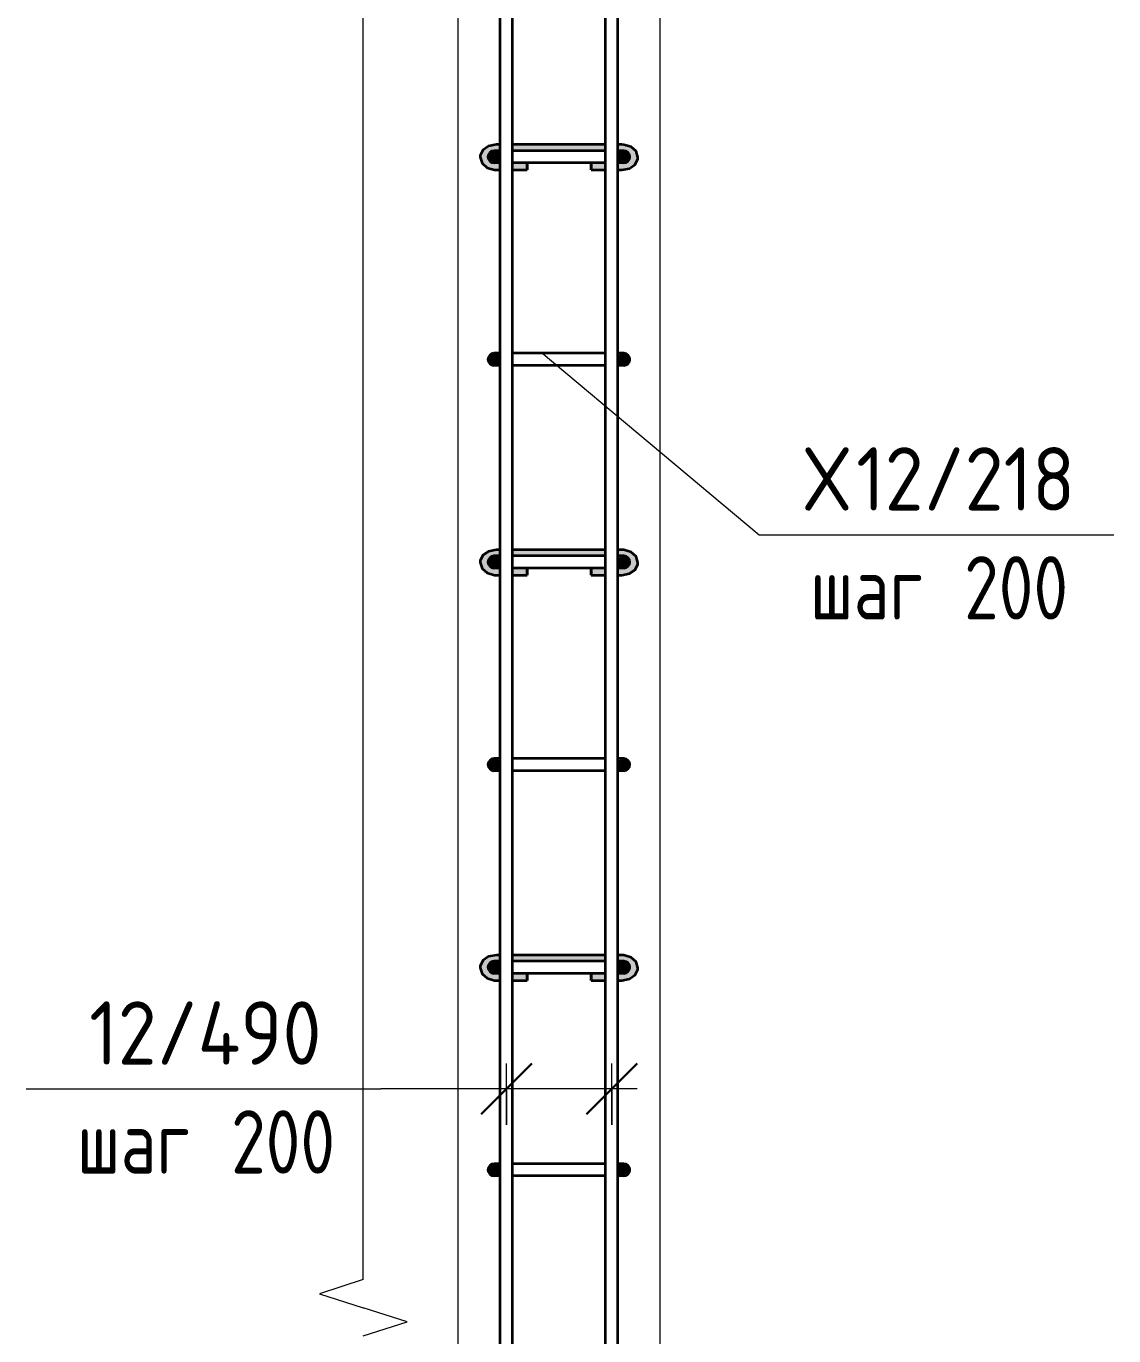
# Model space of a CAD drawing. Header units: millimetres. Extents: x 27196 to 80378, y -5588 to 34882.
# Drawn here: x 70968 to 72042, y -2058 to -765 of the extents above; entities that cross this region are included whole.
import ezdxf

# ---------------------------------------------------------------- set-up
doc = ezdxf.new("R2010")
doc.units = ezdxf.units.MM
for name, color, linetype, lineweight in [('AA_Dim', 7, 'Continuous', 9), ('AA_Dim-25', 7, 'Continuous', 9), ('AA_Oformlenie', 7, 'Continuous', 9), ('AA_Vinoska', 7, 'Continuous', 9), ('AF_Stena_Опалубка', 253, 'Continuous', 18), ('KR_Armatura', 7, 'Continuous', 20), ('KR_Armatura_Tonkie', 7, 'Continuous', 20)]:
    doc.layers.add(name, color=color, linetype=linetype, lineweight=lineweight)
doc.styles.add('ISOCPEUR_10', font='isocpeur.ttf', dxfattribs={"width": 0.9, "height": 62.5})
doc.styles.add('ISOCPEUR_11', font='isocpeur.ttf', dxfattribs={"width": 0.8, "height": 62.5})
doc.dimstyles.new('10_Раскладка_арматуры_с_засечками_1', dxfattribs={"dimscale": 304.8, "dimtxt": 0.18, "dimasz": 0.164042, "dimexe": 0.082021, "dimexo": 0, "dimgap": 0, "dimtad": 1, "dimdec": 3, "dimrnd": 0.001, "dimdsep": 46, "dimtxsty": 'ISOCPEUR_11', "dimblk1": 'OBLIQUE', "dimblk2": 'OBLIQUE', "dimsah": 1, "dimcen": 0.09, "dimdle": 0.082021, "dimazin": 0, "dimtfac": 1, "dimtdec": 4, "dimtix": 1, "dimtmove": 0, "dimatfit": 3, "dimfxl": 1, "dimtvp": 1, "dimtolj": 1, "dimtzin": 0, "dimlwd": 18, "dimlwe": 18, "dimarcsym": 2})

# ---------------------------------------------------------------- blocks, each defined once
blk = doc.blocks.new('261_Шпилька массив _НесАрм_РабПлоск_ - 8 А240-V8-1-1 Армирование')
at = {"layer": 'KR_Armatura_Tonkie', "lineweight": 35}
for points in [[(-32746.9, -905.8), (-32746.9, -900), (-32749.2, -899.7), (-32749.2, -898.4), (-32750.6, -898.1), (-32750.8, -899.8), (-32753.1, -898.5), (-32754.1, -897.4), (-32754.5, -896.8), (-32755.2, -894.5), (-32755.1, -893.3), (-32754.7, -891.7), (-32753.8, -890.2), (-32752.7, -889.2), (-32751.6, -888.6), (-32749.9, -888.1), (-32748, -888), (-32746.9, -888), (-32746.9, -882), (-32753, -883), (-32755.8, -884.3), (-32759.4, -887.4), (-32761.7, -890.2), (-32762.9, -894.5), (-32761.7, -898.8), (-32758.2, -902.5), (-32752.8, -905), (-32749.9, -905.4)], [(-32623.1, -905.8), (-32616.9, -904.9), (-32611.7, -902.5), (-32608.3, -898.8), (-32607.1, -894.5), (-32608.3, -890.2), (-32610.7, -886.6), (-32615.5, -883.5), (-32623.1, -882.1), (-32623, -888), (-32619.5, -888.2), (-32617.9, -889), (-32616.3, -890.5), (-32615.5, -891.9), (-32615.3, -892.4), (-32615.2, -894.9), (-32615.5, -896.1), (-32616.3, -897.6), (-32617.6, -898.8), (-32618.1, -899.2), (-32619.5, -899.8), (-32619.8, -898.2), (-32621.1, -898.5), (-32621.1, -900), (-32623.1, -900.2), (-32623.1, -905)], [(-32746.9, -1305.8), (-32746.9, -1300), (-32749.2, -1299.7), (-32749.2, -1298.4), (-32750.6, -1298.1), (-32750.8, -1299.8), (-32753.1, -1298.5), (-32754.1, -1297.4), (-32754.5, -1296.8), (-32755.2, -1294.5), (-32755.1, -1293.3), (-32754.7, -1291.7), (-32753.8, -1290.2), (-32752.7, -1289.2), (-32751.6, -1288.6), (-32749.9, -1288.1), (-32748, -1288), (-32746.9, -1288), (-32746.9, -1282), (-32753, -1283), (-32755.8, -1284.3), (-32759.4, -1287.4), (-32761.7, -1290.2), (-32762.9, -1294.5), (-32761.7, -1298.8), (-32758.2, -1302.5), (-32752.8, -1305), (-32750.8, -1305.3)], [(-32623.1, -1305.8), (-32616.9, -1304.9), (-32611.4, -1302.1), (-32608.3, -1298.8), (-32607.1, -1294.5), (-32608.3, -1290.2), (-32610.7, -1286.6), (-32615.5, -1283.5), (-32623.1, -1282.1), (-32623, -1288), (-32619.5, -1288.2), (-32617.9, -1289), (-32616.3, -1290.5), (-32615.5, -1291.9), (-32615.3, -1292.4), (-32615.2, -1294.9), (-32615.5, -1296.1), (-32616.3, -1297.6), (-32617.6, -1298.8), (-32618.1, -1299.2), (-32619.5, -1299.8), (-32619.8, -1298.2), (-32621.1, -1298.5), (-32621.1, -1300), (-32623.1, -1300.2), (-32623.1, -1305)], [(-32746.9, -1705.8), (-32746.9, -1700), (-32749.2, -1699.7), (-32749.2, -1698.4), (-32750.6, -1698.1), (-32750.8, -1699.8), (-32753.1, -1698.5), (-32754.1, -1697.4), (-32754.5, -1696.8), (-32755.2, -1694.5), (-32755.1, -1693.3), (-32754.7, -1691.7), (-32753.8, -1690.2), (-32752.7, -1689.2), (-32751.6, -1688.6), (-32749.9, -1688.1), (-32748, -1688), (-32746.9, -1688), (-32746.9, -1682), (-32753, -1683), (-32755.8, -1684.3), (-32759.4, -1687.4), (-32761.7, -1690.2), (-32762.9, -1694.5), (-32761.7, -1698.8), (-32758.2, -1702.5), (-32752.8, -1705), (-32749.9, -1705.4)], [(-32623.1, -1705.8), (-32616.9, -1704.9), (-32611.7, -1702.5), (-32608.3, -1698.8), (-32607.1, -1694.5), (-32608.3, -1690.2), (-32611.1, -1686.3), (-32615.5, -1683.5), (-32623.1, -1682.1), (-32623, -1688), (-32619.5, -1688.2), (-32617.9, -1689), (-32616.3, -1690.5), (-32615.5, -1691.9), (-32615.3, -1692.4), (-32615.2, -1694.9), (-32615.5, -1696.1), (-32616.3, -1697.6), (-32617.6, -1698.8), (-32618.1, -1699.2), (-32619.5, -1699.8), (-32619.8, -1698.2), (-32621.1, -1698.5), (-32621.1, -1700), (-32623.1, -1700.2), (-32623.1, -1705)]]:
    blk.add_hatch(color=256, dxfattribs=at).paths.add_polyline_path(points)
h = blk.add_hatch(color=256, dxfattribs=at)
h.paths.add_polyline_path([(-32746.9, -907), (-32746.9, -905.8), (-32753, -904.9), (-32758.2, -902.5), (-32757.7, -903.1), (-32754.4, -905.3), (-32753, -906), (-32749.9, -906.5)])
h.paths.add_polyline_path([(-32749.6, -890.6), (-32749.2, -890.5), (-32749.5, -889.9), (-32749.6, -890.6)])
h = blk.add_hatch(color=256, dxfattribs=at)
h.paths.add_polyline_path([(-32731.1, -888), (-32639.1, -887.9), (-32639.1, -882), (-32731.1, -882.2), (-32731.1, -887.2)])
h.paths.add_polyline_path([(-32746.9, -888), (-32743.1, -888), (-32743.1, -882), (-32746.9, -882.1), (-32746.9, -887)])
h.paths.add_polyline_path([(-32623.1, -888), (-32623.1, -882), (-32627.1, -882.1), (-32627.1, -888), (-32623.1, -888)])
h = blk.add_hatch(color=256, dxfattribs=at)
h.paths.add_polyline_path([(-32623.1, -907), (-32615.5, -905.5), (-32610.7, -902.4), (-32608.3, -898.8), (-32611.7, -902.5), (-32617.2, -905), (-32623.1, -905.8), (-32623.1, -906.8)])
h.paths.add_polyline_path([(-32620.7, -890.7), (-32621.1, -889.6), (-32621.1, -890.6)])
h = blk.add_hatch(color=256, dxfattribs=at)
h.paths.add_polyline_path([(-32731.1, -905.8), (-32716.6, -905.8), (-32716.6, -900), (-32731.1, -900.2), (-32731.1, -905.4)])
h.paths.add_polyline_path([(-32746.9, -905.8), (-32743.1, -905.7), (-32743.2, -900), (-32746.9, -900.2), (-32746.9, -905)])
h = blk.add_hatch(color=256, dxfattribs=at)
h.paths.add_polyline_path([(-32623.1, -905.8), (-32623.1, -900), (-32627.1, -900.3), (-32627.1, -905.8)])
h.paths.add_polyline_path([(-32639.1, -905.8), (-32639.1, -900), (-32653.4, -900.2), (-32653.4, -905.8)])
h = blk.add_hatch(color=256, dxfattribs=at)
h.paths.add_polyline_path([(-32746.9, -907), (-32743.1, -906.8), (-32743.1, -905.8), (-32746.9, -905.8), (-32746.9, -906.8)])
h.paths.add_polyline_path([(-32716.6, -907), (-32716.6, -905.8), (-32731.1, -905.8), (-32731.1, -907)])
h = blk.add_hatch(color=256, dxfattribs=at)
h.paths.add_polyline_path([(-32627.1, -907), (-32623.1, -906.8), (-32623.1, -905.8), (-32627.1, -905.9), (-32627.1, -906.9)])
h.paths.add_polyline_path([(-32653.4, -907), (-32639.1, -906.8), (-32639.1, -905.8), (-32653.4, -905.8), (-32653.4, -906.8)])
h = blk.add_hatch(color=256, dxfattribs=at)
h.paths.add_polyline_path([(-32746.9, -1307), (-32746.9, -1305.8), (-32753, -1304.9), (-32758.6, -1302.1), (-32758.9, -1302.1), (-32754.4, -1305.3), (-32753, -1306), (-32750.3, -1306.4)])
h.paths.add_polyline_path([(-32749.6, -1290.6), (-32749.2, -1290.5), (-32749.5, -1289.9), (-32749.6, -1290.6)])
h = blk.add_hatch(color=256, dxfattribs=at)
h.paths.add_polyline_path([(-32746.9, -1288), (-32743.1, -1288), (-32743.1, -1282), (-32746.9, -1282.1), (-32746.9, -1287.3)])
h.paths.add_polyline_path([(-32639.1, -1288), (-32639.1, -1282), (-32731.1, -1282.2), (-32731.1, -1288), (-32639.1, -1288)])
h.paths.add_polyline_path([(-32623.1, -1288), (-32623.1, -1282), (-32627.1, -1282.1), (-32627.1, -1288), (-32623.1, -1288)])
h = blk.add_hatch(color=256, dxfattribs=at)
h.paths.add_polyline_path([(-32623.1, -1307), (-32615.5, -1305.5), (-32610.5, -1302.1), (-32608.3, -1298.8), (-32611.7, -1302.5), (-32617.2, -1305), (-32623.1, -1305.8), (-32623.1, -1306.8)])
h.paths.add_polyline_path([(-32620.7, -1290.7), (-32621.1, -1289.6), (-32621.1, -1290.6)])
h = blk.add_hatch(color=256, dxfattribs=at)
h.paths.add_polyline_path([(-32731.1, -1305.8), (-32716.6, -1305.8), (-32716.6, -1300), (-32731.1, -1300.2), (-32731.1, -1305.4)])
h.paths.add_polyline_path([(-32746.9, -1305.8), (-32743.1, -1305.7), (-32743.2, -1300), (-32746.9, -1300.2), (-32746.9, -1305)])
h = blk.add_hatch(color=256, dxfattribs=at)
h.paths.add_polyline_path([(-32639.1, -1305.8), (-32639.1, -1300), (-32653.4, -1300.2), (-32653.4, -1305.8)])
h.paths.add_polyline_path([(-32623.1, -1305.8), (-32623.1, -1300), (-32627.1, -1300.3), (-32627.1, -1305.8)])
h = blk.add_hatch(color=256, dxfattribs=at)
h.paths.add_polyline_path([(-32731.1, -1307), (-32716.6, -1306.8), (-32716.6, -1305.8), (-32731.1, -1305.8), (-32731.1, -1306.9)])
h.paths.add_polyline_path([(-32743.1, -1307), (-32743.1, -1305.8), (-32746.9, -1305.8), (-32746.9, -1307)])
h = blk.add_hatch(color=256, dxfattribs=at)
h.paths.add_polyline_path([(-32653.4, -1307), (-32639.1, -1306.8), (-32639.1, -1305.8), (-32653.4, -1305.8), (-32653.4, -1306.8)])
h.paths.add_polyline_path([(-32623.1, -1307), (-32623.1, -1305.8), (-32627.1, -1305.9), (-32627.1, -1307)])
h = blk.add_hatch(color=256, dxfattribs=at)
h.paths.add_polyline_path([(-32746.9, -1707), (-32746.9, -1705.8), (-32753, -1704.9), (-32758.2, -1702.5), (-32758.9, -1702.1), (-32754.4, -1705.3), (-32753, -1706), (-32749.9, -1706.5)])
h.paths.add_polyline_path([(-32749.6, -1690.6), (-32749.2, -1690.5), (-32749.5, -1689.9), (-32749.6, -1690.6)])
h = blk.add_hatch(color=256, dxfattribs=at)
h.paths.add_polyline_path([(-32665.9, -1688), (-32639.1, -1687.9), (-32639.1, -1682), (-32731.1, -1682.2), (-32731.1, -1688), (-32699.5, -1688)])
h.paths.add_polyline_path([(-32623.1, -1688), (-32623.1, -1688), (-32623.1, -1682), (-32627.1, -1682.1), (-32627.1, -1688), (-32623.1, -1688)])
h.paths.add_polyline_path([(-32746.9, -1688), (-32743.1, -1688), (-32743.1, -1682), (-32746.9, -1682.1), (-32746.9, -1687)])
h = blk.add_hatch(color=256, dxfattribs=at)
h.paths.add_polyline_path([(-32623.1, -1707), (-32615.5, -1705.5), (-32610.7, -1702.4), (-32608.3, -1698.8), (-32611.7, -1702.5), (-32617.2, -1705), (-32623.1, -1705.8), (-32623.1, -1706.8)])
h.paths.add_polyline_path([(-32620.7, -1690.7), (-32621.1, -1689.6), (-32621.1, -1690.6)])
h = blk.add_hatch(color=256, dxfattribs=at)
h.paths.add_polyline_path([(-32716.6, -1705.8), (-32716.6, -1700), (-32731.1, -1700.2), (-32731.1, -1705.8)])
h.paths.add_polyline_path([(-32746.9, -1705.8), (-32743.1, -1705.7), (-32743.2, -1700), (-32746.9, -1700.2), (-32746.9, -1705)])
h = blk.add_hatch(color=256, dxfattribs=at)
h.paths.add_polyline_path([(-32746.9, -1707), (-32743.1, -1706.8), (-32743.1, -1705.8), (-32746.9, -1705.8), (-32746.9, -1706.8)])
h.paths.add_polyline_path([(-32716.6, -1707), (-32716.6, -1705.8), (-32731.1, -1705.8), (-32731.1, -1707)])
h = blk.add_hatch(color=256, dxfattribs=at)
h.paths.add_polyline_path([(-32627.1, -1705.8), (-32623.1, -1705.8), (-32623.1, -1700), (-32627.1, -1700.3), (-32627.1, -1705.1)])
h.paths.add_polyline_path([(-32639.1, -1705.8), (-32639.1, -1700), (-32653.4, -1700.2), (-32653.4, -1705.8)])
h = blk.add_hatch(color=256, dxfattribs=at)
h.paths.add_polyline_path([(-32627.1, -1707), (-32623.1, -1706.8), (-32623.1, -1705.8), (-32627.1, -1705.9), (-32627.1, -1706.9)])
h.paths.add_polyline_path([(-32639.1, -1707), (-32639.1, -1705.8), (-32653.4, -1705.8), (-32653.4, -1707)])
for p, q in [((-32749.5, -890.4), (-32749.2, -890.3)), ((-32743.1, -882), (-32746.9, -882)), ((-32639.1, -882), (-32731.1, -882)), ((-32623.1, -882), (-32627.1, -882)), ((-32621.1, -890.4), (-32620.8, -890.5)), ((-32749.2, -898.5), (-32750.6, -898.2)), ((-32716.6, -900.2), (-32716.6, -905.8)), ((-32716.6, -906.8), (-32716.6, -900.2)), ((-32653.4, -900.2), (-32653.4, -906.8)), ((-32653.4, -905.8), (-32653.4, -900.2)), ((-32619.8, -898.5), (-32621.1, -898.7)), ((-32746.9, -907), (-32743.1, -907)), ((-32731.1, -907), (-32716.6, -907)), ((-32716.6, -905.8), (-32716.6, -907)), ((-32653.4, -907), (-32653.4, -905.8)), ((-32653.4, -907), (-32639.1, -907)), ((-32627.1, -907), (-32623.1, -907)), ((-32749.5, -1290.4), (-32749.2, -1290.3)), ((-32743.1, -1282), (-32746.9, -1282)), ((-32639.1, -1282), (-32731.1, -1282)), ((-32623.1, -1282), (-32627.1, -1282)), ((-32621.1, -1290.4), (-32620.8, -1290.5)), ((-32749.2, -1298.5), (-32750.6, -1298.2)), ((-32716.6, -1300.2), (-32716.6, -1305.8)), ((-32716.6, -1301.9), (-32716.6, -1300.2)), ((-32716.6, -1306.8), (-32716.6, -1302.1)), ((-32653.4, -1300.2), (-32653.4, -1301.9)), ((-32653.4, -1305.8), (-32653.4, -1300.2)), ((-32653.4, -1302.1), (-32653.4, -1306.8)), ((-32619.8, -1298.5), (-32621.1, -1298.7)), ((-32746.9, -1307), (-32743.1, -1307)), ((-32731.1, -1307), (-32716.6, -1307)), ((-32716.6, -1305.8), (-32716.6, -1307)), ((-32653.4, -1307), (-32653.4, -1305.8)), ((-32653.4, -1307), (-32639.1, -1307)), ((-32627.1, -1307), (-32623.1, -1307)), ((-32749.5, -1690.4), (-32749.2, -1690.3)), ((-32743.1, -1682), (-32746.9, -1682)), ((-32639.1, -1682), (-32731.1, -1682)), ((-32623.1, -1682), (-32627.1, -1682)), ((-32621.1, -1690.4), (-32620.8, -1690.5)), ((-32749.2, -1698.5), (-32750.6, -1698.2)), ((-32716.6, -1700.2), (-32716.6, -1705.8)), ((-32716.6, -1706.8), (-32716.6, -1700.2)), ((-32716.6, -1705.8), (-32716.6, -1707)), ((-32653.4, -1700.2), (-32653.4, -1706.8)), ((-32653.4, -1705.8), (-32653.4, -1700.2)), ((-32653.4, -1707), (-32653.4, -1705.8)), ((-32619.8, -1698.5), (-32621.1, -1698.7)), ((-32746.9, -1707), (-32743.1, -1707)), ((-32731.1, -1707), (-32716.6, -1707)), ((-32653.4, -1707), (-32639.1, -1707)), ((-32627.1, -1707), (-32623.1, -1707))]:
    blk.add_line(p, q, dxfattribs=at)
at = {"layer": 'KR_Armatura_Tonkie', "lineweight": 35, "flags": 128}
for points in [[(-32746.9, -882), (-32754.5, -883.5), (-32760.1, -887.4), (-32762.8, -892.9), (-32762.9, -894.5)], [(-32607.1, -894.5), (-32608.9, -888.6), (-32613.9, -884.2), (-32621.2, -882.1), (-32623.1, -882)], [(-32762.9, -894.5), (-32761, -900.4), (-32756, -904.8), (-32748.8, -906.9), (-32746.9, -907)], [(-32623.1, -907), (-32615.5, -905.5), (-32609.9, -901.6), (-32607.2, -896.1), (-32607.1, -894.5)], [(-32746.9, -1282), (-32754.5, -1283.5), (-32760.1, -1287.4), (-32762.8, -1292.9), (-32762.9, -1294.5)], [(-32607.1, -1294.5), (-32608.9, -1288.6), (-32613.9, -1284.2), (-32621.2, -1282.1), (-32623.1, -1282)], [(-32762.9, -1294.5), (-32761, -1300.4), (-32756, -1304.8), (-32748.8, -1306.9), (-32746.9, -1307)], [(-32623.1, -1307), (-32615.5, -1305.5), (-32609.9, -1301.6), (-32607.2, -1296.1), (-32607.1, -1294.5)], [(-32746.9, -1682), (-32754.5, -1683.5), (-32760.1, -1687.4), (-32762.8, -1692.9), (-32762.9, -1694.5)], [(-32607.1, -1694.5), (-32608.9, -1688.6), (-32613.9, -1684.2), (-32621.2, -1682.1), (-32623.1, -1682)], [(-32762.9, -1694.5), (-32761, -1700.4), (-32756, -1704.8), (-32748.8, -1706.9), (-32746.9, -1707)], [(-32623.1, -1707), (-32615.5, -1705.5), (-32609.9, -1701.6), (-32607.2, -1696.1), (-32607.1, -1694.5)]]:
    blk.add_lwpolyline(points, dxfattribs=at)
blk = doc.blocks.new('011_Прямоугольник обрыва _ЭлУзла_ - 011_Прямоугольник обрыва _ЭлУзла_-4150616-1-1 Армирование')
at = {"layer": 'AA_Oformlenie'}
blk.add_line((-32878.2, -2002.1), (-32878.2, 729.1), dxfattribs=at)
blk = doc.blocks.new('042_М_Арматуры - Диам длина поз _ Комментарий-3662934-1-1 Армирование')
at = {"layer": 'AA_Vinoska'}
blk.add_line((-32051.3, -2790.4), (-31701.3, -2790.4), dxfattribs=at)
blk = doc.blocks.new('DIMBLOCK62-1-1 Армирование')
at = {"layer": 'AA_Dim-25', "lineweight": 30}
for p, q in [((71442.3, -1814), (71467.3, -1789)), ((71546.3, -1814), (71571.3, -1789)), ((71442.3, -1814), (71417.3, -1839)), ((71546.3, -1814), (71521.3, -1839))]:
    blk.add_line(p, q, dxfattribs=at)
at = {"layer": 'AA_Dim-25', "lineweight": 18}
for p, q in [((71442.3, -1849.4), (71442.3, -1789)), ((71546.3, -1849.4), (71546.3, -1789)), ((71571.3, -1814), (71417.3, -1814)), ((71442.3, -1814), (71442.3, -1849.4)), ((71546.3, -1814), (71546.3, -1849.4))]:
    blk.add_line(p, q, dxfattribs=at)
blk = doc.blocks.new('_Oblique')
at = {"color": 0, "linetype": 'ByBlock', "lineweight": -2}
blk.add_line((-0.5, -0.5), (0.5, 0.5), dxfattribs=at)

msp = doc.modelspace()

# ---------------------------------------------------------------- hatches: boundary and pattern name
at = {"layer": 'KR_Armatura'}
h = msp.add_hatch(color=256, dxfattribs=at)
edge = h.paths.add_edge_path()
edge.add_arc((71430.1029, -893.9998), 6, 0, 360)
for points in [[(71430.1029, -899.9998), (71435.2991, -896.9998), (71435.2991, -890.9998), (71430.1029, -887.9998), (71424.9068, -890.9998), (71424.9068, -896.9998), (71429.375, -899.5795)], [(71558.2243, -899.9998), (71563.4205, -896.9998), (71563.4205, -890.9998), (71558.2243, -887.9998), (71553.0282, -890.9998), (71553.0282, -896.9998)], [(71430.1029, -1099.9998), (71435.2991, -1096.9998), (71435.2991, -1090.9998), (71430.1029, -1087.9998), (71424.9068, -1090.9998), (71424.9068, -1096.9998)], [(71558.2243, -1099.9998), (71563.4205, -1096.9998), (71563.4205, -1090.9998), (71558.2243, -1087.9998), (71553.0282, -1090.9998), (71553.0282, -1096.9998)], [(71430.1029, -1299.9998), (71435.2991, -1296.9998), (71435.2991, -1290.9998), (71430.1029, -1287.9998), (71424.9068, -1290.9998), (71424.9068, -1296.9998), (71429.375, -1299.5795)], [(71558.2243, -1299.9998), (71563.4205, -1296.9998), (71563.4205, -1290.9998), (71558.2243, -1287.9998), (71553.0282, -1290.9998), (71553.0282, -1296.9998)], [(71430.1029, -1499.9998), (71435.2991, -1496.9998), (71435.2991, -1490.9998), (71430.1029, -1487.9998), (71424.9068, -1490.9998), (71424.9068, -1496.9998)], [(71558.2243, -1499.9998), (71563.4205, -1496.9998), (71563.4205, -1490.9998), (71558.2243, -1487.9998), (71553.0282, -1490.9998), (71553.0282, -1496.9998)], [(71430.1029, -1699.9998), (71435.2991, -1696.9998), (71435.2991, -1690.9998), (71430.1029, -1687.9998), (71424.9068, -1690.9998), (71424.9068, -1696.9998), (71429.375, -1699.5795)], [(71558.2243, -1699.9998), (71563.4205, -1696.9998), (71563.4205, -1690.9998), (71558.2243, -1687.9998), (71553.0282, -1690.9998), (71553.0282, -1696.9998)], [(71430.1029, -1899.9998), (71435.2991, -1896.9998), (71435.2991, -1890.9998), (71430.1029, -1887.9998), (71424.9068, -1890.9998), (71424.9068, -1896.9998)], [(71558.2243, -1899.9998), (71563.4205, -1896.9998), (71563.4205, -1890.9998), (71558.2243, -1887.9998), (71553.0282, -1890.9998), (71553.0282, -1896.9998)]]:
    msp.add_hatch(color=256, dxfattribs=at).paths.add_polyline_path(points)
h = msp.add_hatch(color=256, dxfattribs=at)
edge = h.paths.add_edge_path()
edge.add_arc((71558.2243, -893.9998), 6, 0, 360)
h = msp.add_hatch(color=256, dxfattribs=at)
edge = h.paths.add_edge_path()
edge.add_arc((71430.1029, -1093.9998), 6, 0, 360)
h = msp.add_hatch(color=256, dxfattribs=at)
edge = h.paths.add_edge_path()
edge.add_arc((71558.2243, -1093.9998), 6, 0, 360)
h = msp.add_hatch(color=256, dxfattribs=at)
edge = h.paths.add_edge_path()
edge.add_arc((71430.1029, -1293.9998), 6, 0, 360)
h = msp.add_hatch(color=256, dxfattribs=at)
edge = h.paths.add_edge_path()
edge.add_arc((71558.2243, -1293.9998), 6, 0, 360)
h = msp.add_hatch(color=256, dxfattribs=at)
edge = h.paths.add_edge_path()
edge.add_arc((71430.1029, -1493.9998), 6, 0, 360)
h = msp.add_hatch(color=256, dxfattribs=at)
edge = h.paths.add_edge_path()
edge.add_arc((71558.2243, -1493.9998), 6, 0, 360)
h = msp.add_hatch(color=256, dxfattribs=at)
edge = h.paths.add_edge_path()
edge.add_arc((71430.1029, -1693.9998), 6, 0, 360)
h = msp.add_hatch(color=256, dxfattribs=at)
edge = h.paths.add_edge_path()
edge.add_arc((71558.2243, -1693.9998), 6, 0, 360)
h = msp.add_hatch(color=256, dxfattribs=at)
edge = h.paths.add_edge_path()
edge.add_arc((71430.1029, -1893.9998), 6, 0, 360)
h = msp.add_hatch(color=256, dxfattribs=at)
edge = h.paths.add_edge_path()
edge.add_arc((71558.2243, -1893.9998), 6, 0, 360)

# ---------------------------------------------------------------- linework, layer by layer
at = {"layer": 'AA_Vinoska'}
for p, q in [((71476.7358, -1086.8262), (71691.8953, -1267.095)), ((71556.5272, -1814.0047), (71318.3374, -1814.0047)), ((71301.1028, -2002.0825), (71257.7777, -2016.1597)), ((71257.7777, -2016.1597), (71301.1028, -2030.2369)), ((71344.4041, -2043.9869), (71301.1028, -2030.2369)), ((71301.1028, -2057.7369), (71344.4041, -2043.9869))]:
    msp.add_line(p, q, dxfattribs=at)
at = {"layer": 'AF_Stena_Опалубка', "lineweight": 20}
for p, q in [((71394.2591, 1330), (71394.2591, -2950)), ((71594.2591, -2950), (71594.2591, 1330))]:
    msp.add_line(p, q, dxfattribs=at)
at = {"layer": 'KR_Armatura'}
for p, q in [((71430.1029, -887.9998), (71424.9068, -890.9998)), ((71424.9068, -890.9998), (71424.9068, -896.9998)), ((71435.2991, -890.9998), (71430.1029, -887.9998)), ((71435.2991, -896.9998), (71435.2991, -890.9998)), ((71558.2243, -887.9998), (71553.0282, -890.9998)), ((71553.0282, -890.9998), (71553.0282, -896.9998)), ((71563.4205, -890.9998), (71558.2243, -887.9998)), ((71563.4205, -896.9998), (71563.4205, -890.9998)), ((71424.9068, -896.9998), (71429.375, -899.5795)), ((71429.375, -899.5795), (71430.1029, -899.9998)), ((71430.1029, -899.9998), (71435.2991, -896.9998)), ((71553.0282, -896.9998), (71558.2243, -899.9998)), ((71558.2243, -899.9998), (71563.4205, -896.9998)), ((71430.1029, -1087.9998), (71424.9068, -1090.9998)), ((71424.9068, -1090.9998), (71424.9068, -1096.9998)), ((71424.9068, -1096.9998), (71430.1029, -1099.9998)), ((71435.2991, -1090.9998), (71430.1029, -1087.9998)), ((71430.1029, -1099.9998), (71435.2991, -1096.9998)), ((71435.2991, -1096.9998), (71435.2991, -1090.9998)), ((71558.2243, -1087.9998), (71553.0282, -1090.9998)), ((71553.0282, -1090.9998), (71553.0282, -1096.9998)), ((71553.0282, -1096.9998), (71558.2243, -1099.9998)), ((71563.4205, -1090.9998), (71558.2243, -1087.9998)), ((71558.2243, -1099.9998), (71563.4205, -1096.9998)), ((71563.4205, -1096.9998), (71563.4205, -1090.9998)), ((71430.1029, -1287.9998), (71424.9068, -1290.9998)), ((71424.9068, -1290.9998), (71424.9068, -1296.9998)), ((71435.2991, -1290.9998), (71430.1029, -1287.9998)), ((71435.2991, -1296.9998), (71435.2991, -1290.9998)), ((71558.2243, -1287.9998), (71553.0282, -1290.9998)), ((71553.0282, -1290.9998), (71553.0282, -1296.9998)), ((71563.4205, -1290.9998), (71558.2243, -1287.9998)), ((71563.4205, -1296.9998), (71563.4205, -1290.9998)), ((71424.9068, -1296.9998), (71429.375, -1299.5795)), ((71429.375, -1299.5795), (71430.1029, -1299.9998)), ((71430.1029, -1299.9998), (71435.2991, -1296.9998)), ((71553.0282, -1296.9998), (71558.2243, -1299.9998)), ((71558.2243, -1299.9998), (71563.4205, -1296.9998)), ((71430.1029, -1487.9998), (71424.9068, -1490.9998)), ((71424.9068, -1490.9998), (71424.9068, -1496.9998)), ((71424.9068, -1496.9998), (71430.1029, -1499.9998)), ((71435.2991, -1490.9998), (71430.1029, -1487.9998)), ((71430.1029, -1499.9998), (71435.2991, -1496.9998)), ((71435.2991, -1496.9998), (71435.2991, -1490.9998)), ((71558.2243, -1487.9998), (71553.0282, -1490.9998)), ((71553.0282, -1490.9998), (71553.0282, -1496.9998)), ((71553.0282, -1496.9998), (71558.2243, -1499.9998)), ((71563.4205, -1490.9998), (71558.2243, -1487.9998)), ((71558.2243, -1499.9998), (71563.4205, -1496.9998)), ((71563.4205, -1496.9998), (71563.4205, -1490.9998)), ((71430.1029, -1687.9998), (71424.9068, -1690.9998)), ((71424.9068, -1690.9998), (71424.9068, -1696.9998)), ((71435.2991, -1690.9998), (71430.1029, -1687.9998)), ((71435.2991, -1696.9998), (71435.2991, -1690.9998)), ((71558.2243, -1687.9998), (71553.0282, -1690.9998)), ((71553.0282, -1690.9998), (71553.0282, -1696.9998)), ((71563.4205, -1690.9998), (71558.2243, -1687.9998)), ((71563.4205, -1696.9998), (71563.4205, -1690.9998)), ((71424.9068, -1696.9998), (71429.375, -1699.5795)), ((71429.375, -1699.5795), (71430.1029, -1699.9998)), ((71430.1029, -1699.9998), (71435.2991, -1696.9998)), ((71553.0282, -1696.9998), (71558.2243, -1699.9998)), ((71558.2243, -1699.9998), (71563.4205, -1696.9998)), ((71430.1029, -1887.9998), (71424.9068, -1890.9998)), ((71424.9068, -1890.9998), (71424.9068, -1896.9998)), ((71424.9068, -1896.9998), (71430.1029, -1899.9998)), ((71435.2991, -1890.9998), (71430.1029, -1887.9998)), ((71430.1029, -1899.9998), (71435.2991, -1896.9998)), ((71435.2991, -1896.9998), (71435.2991, -1890.9998)), ((71558.2243, -1887.9998), (71553.0282, -1890.9998)), ((71553.0282, -1890.9998), (71553.0282, -1896.9998)), ((71553.0282, -1896.9998), (71558.2243, -1899.9998)), ((71563.4205, -1890.9998), (71558.2243, -1887.9998)), ((71558.2243, -1899.9998), (71563.4205, -1896.9998)), ((71563.4205, -1896.9998), (71563.4205, -1890.9998))]:
    msp.add_line(p, q, dxfattribs=at)
for centre in [(71430.1029, -893.9998), (71558.2243, -893.9998), (71430.1029, -1093.9998), (71558.2243, -1093.9998), (71430.1029, -1293.9998), (71558.2243, -1293.9998), (71430.1029, -1493.9998), (71558.2243, -1493.9998), (71430.1029, -1693.9998), (71558.2243, -1693.9998), (71430.1029, -1893.9998), (71558.2243, -1893.9998)]:
    msp.add_circle(centre, 6, dxfattribs=at)
at = {"layer": 'KR_Armatura_Tonkie', "lineweight": 35}
for p, q in [((71436.2591, -2950), (71436.2591, 1322)), ((71448.2591, -2942), (71448.2591, 1322)), ((71448.2591, -2942), (71448.2591, 1322)), ((71540.2591, -2942), (71540.2591, 1322)), ((71540.2591, -2942), (71540.2591, 1322)), ((71552.2591, -2942), (71552.2591, 1322)), ((71436.2591, -887.9998), (71436.2591, -699.9998)), ((71552.2591, -887.9998), (71552.2591, -699.9998)), ((71436.0813, -887.9998), (71430.1029, -887.9998)), ((71436.5657, -887.9998), (71436.0813, -887.9998)), ((71466.1029, -887.9998), (71448.2499, -887.9998)), ((71522.2243, -887.9998), (71466.1029, -887.9998)), ((71540.2243, -887.9998), (71522.2243, -887.9998)), ((71552.4183, -887.9998), (71551.7615, -887.9998)), ((71558.2243, -887.9998), (71552.4183, -887.9998)), ((71436.0813, -899.9998), (71430.1029, -899.9998)), ((71436.5657, -899.9998), (71436.0813, -899.9998)), ((71436.2591, -1087.9998), (71436.2591, -899.9998)), ((71466.1029, -899.9998), (71448.2499, -899.9998)), ((71522.2243, -899.9998), (71466.1029, -899.9998)), ((71540.2243, -899.9998), (71522.2243, -899.9998)), ((71552.4183, -899.9998), (71551.7615, -899.9998)), ((71552.2591, -1087.9998), (71552.2591, -899.9998)), ((71558.2243, -899.9998), (71552.4183, -899.9998)), ((71436.0813, -1087.9998), (71430.1029, -1087.9998)), ((71436.5657, -1087.9998), (71436.0813, -1087.9998)), ((71466.1029, -1087.9998), (71448.2499, -1087.9998)), ((71522.2243, -1087.9998), (71466.1029, -1087.9998)), ((71540.2243, -1087.9998), (71522.2243, -1087.9998)), ((71552.4183, -1087.9998), (71551.7615, -1087.9998)), ((71558.2243, -1087.9998), (71552.4183, -1087.9998)), ((71436.0813, -1099.9998), (71430.1029, -1099.9998)), ((71436.5657, -1099.9998), (71436.0813, -1099.9998)), ((71436.2591, -1287.9998), (71436.2591, -1099.9998)), ((71466.1029, -1099.9998), (71448.2499, -1099.9998)), ((71522.2243, -1099.9998), (71466.1029, -1099.9998)), ((71540.2243, -1099.9998), (71522.2243, -1099.9998)), ((71552.4183, -1099.9998), (71551.7615, -1099.9998)), ((71552.2591, -1287.9998), (71552.2591, -1099.9998)), ((71558.2243, -1099.9998), (71552.4183, -1099.9998)), ((71436.0813, -1287.9998), (71430.1029, -1287.9998)), ((71436.5657, -1287.9998), (71436.0813, -1287.9998)), ((71466.1029, -1287.9998), (71448.2499, -1287.9998)), ((71522.2243, -1287.9998), (71466.1029, -1287.9998)), ((71540.2243, -1287.9998), (71522.2243, -1287.9998)), ((71552.4183, -1287.9998), (71551.7615, -1287.9998)), ((71558.2243, -1287.9998), (71552.4183, -1287.9998)), ((71436.0813, -1299.9998), (71430.1029, -1299.9998)), ((71436.5657, -1299.9998), (71436.0813, -1299.9998)), ((71436.2591, -1487.9998), (71436.2591, -1299.9998)), ((71466.1029, -1299.9998), (71448.2499, -1299.9998)), ((71522.2243, -1299.9998), (71466.1029, -1299.9998)), ((71540.2243, -1299.9998), (71522.2243, -1299.9998)), ((71552.4183, -1299.9998), (71551.7615, -1299.9998)), ((71552.2591, -1487.9998), (71552.2591, -1299.9998)), ((71558.2243, -1299.9998), (71552.4183, -1299.9998)), ((71436.0813, -1487.9998), (71430.1029, -1487.9998)), ((71436.5657, -1487.9998), (71436.0813, -1487.9998)), ((71466.1029, -1487.9998), (71448.2499, -1487.9998)), ((71522.2243, -1487.9998), (71466.1029, -1487.9998)), ((71540.2243, -1487.9998), (71522.2243, -1487.9998)), ((71552.4183, -1487.9998), (71551.7615, -1487.9998)), ((71558.2243, -1487.9998), (71552.4183, -1487.9998)), ((71436.0813, -1499.9998), (71430.1029, -1499.9998)), ((71436.5657, -1499.9998), (71436.0813, -1499.9998)), ((71436.2591, -1687.9998), (71436.2591, -1499.9998)), ((71466.1029, -1499.9998), (71448.2499, -1499.9998)), ((71522.2243, -1499.9998), (71466.1029, -1499.9998)), ((71540.2243, -1499.9998), (71522.2243, -1499.9998)), ((71552.4183, -1499.9998), (71551.7615, -1499.9998)), ((71552.2591, -1687.9998), (71552.2591, -1499.9998)), ((71558.2243, -1499.9998), (71552.4183, -1499.9998)), ((71436.0813, -1687.9998), (71430.1029, -1687.9998)), ((71436.5657, -1687.9998), (71436.0813, -1687.9998)), ((71466.1029, -1687.9998), (71448.2499, -1687.9998)), ((71522.2243, -1687.9998), (71466.1029, -1687.9998)), ((71540.2243, -1687.9998), (71522.2243, -1687.9998)), ((71552.4183, -1687.9998), (71551.7615, -1687.9998)), ((71558.2243, -1687.9998), (71552.4183, -1687.9998)), ((71436.0813, -1699.9998), (71430.1029, -1699.9998)), ((71436.5657, -1699.9998), (71436.0813, -1699.9998)), ((71436.2591, -1887.9998), (71436.2591, -1699.9998)), ((71466.1029, -1699.9998), (71448.2499, -1699.9998)), ((71522.2243, -1699.9998), (71466.1029, -1699.9998)), ((71540.2243, -1699.9998), (71522.2243, -1699.9998)), ((71552.4183, -1699.9998), (71551.7615, -1699.9998)), ((71552.2591, -1887.9998), (71552.2591, -1699.9998)), ((71558.2243, -1699.9998), (71552.4183, -1699.9998)), ((71436.0813, -1887.9998), (71430.1029, -1887.9998)), ((71436.0813, -1899.9998), (71430.1029, -1899.9998)), ((71436.5657, -1887.9998), (71436.0813, -1887.9998)), ((71436.5657, -1899.9998), (71436.0813, -1899.9998)), ((71436.2591, -2087.9998), (71436.2591, -1899.9998)), ((71466.1029, -1887.9998), (71448.2499, -1887.9998)), ((71466.1029, -1899.9998), (71448.2499, -1899.9998)), ((71522.2243, -1887.9998), (71466.1029, -1887.9998)), ((71522.2243, -1899.9998), (71466.1029, -1899.9998)), ((71540.2243, -1887.9998), (71522.2243, -1887.9998)), ((71540.2243, -1899.9998), (71522.2243, -1899.9998)), ((71552.4183, -1887.9998), (71551.7615, -1887.9998)), ((71552.4183, -1899.9998), (71551.7615, -1899.9998)), ((71552.2591, -2087.9998), (71552.2591, -1899.9998)), ((71558.2243, -1887.9998), (71552.4183, -1887.9998)), ((71558.2243, -1899.9998), (71552.4183, -1899.9998))]:
    msp.add_line(p, q, dxfattribs=at)
for centre, start, end in [((71430.1029, -893.9998), 90, 270), ((71558.2243, -893.9998), 270, 90), ((71430.1029, -1093.9998), 90, 270), ((71558.2243, -1093.9998), 270, 90), ((71430.1029, -1293.9998), 90, 270), ((71558.2243, -1293.9998), 270, 90), ((71430.1029, -1493.9998), 90, 270), ((71558.2243, -1493.9998), 270, 90), ((71430.1029, -1693.9998), 90, 270), ((71558.2243, -1693.9998), 270, 90), ((71430.1029, -1893.9998), 90, 270), ((71558.2243, -1893.9998), 270, 90)]:
    msp.add_arc(centre, 6, start, end, dxfattribs=at)

# ---------------------------------------------------------------- block references
at = {"layer": 'AA_Oformlenie'}
msp.add_blockref('011_Прямоугольник обрыва _ЭлУзла_ - 011_Прямоугольник обрыва _ЭлУзла_-4150616-1-1 Армирование', (104179.3207, 0), dxfattribs=at)
at = {"layer": 'AA_Vinoska'}
for p in [(103743.1648, 1523.3042), (103019.6069, 976.3945)]:
    msp.add_blockref('042_М_Арматуры - Диам длина поз _ Комментарий-3662934-1-1 Армирование', p, dxfattribs=at)
at = {"layer": 'KR_Armatura_Tonkie', "lineweight": 35}
msp.add_blockref('261_Шпилька массив _НесАрм_РабПлоск_ - 8 А240-V8-1-1 Армирование', (104179.3207, 0), dxfattribs=at)

# ---------------------------------------------------------------- texts
at = {"layer": 'AA_Vinoska', "char_height": 62.5, "attachment_point": 1}
for s, insert, width, style in [('\\fISOCPEUR|b0|i0|c204|p34|;\\W.9;Х', (71736.9738, -1180.7424), 61.329094, 'ISOCPEUR_10'), ('12/218', (71787.5754, -1180.7424), 263.354344, 'ISOCPEUR_10'), (' 200', (71862.3217, -1288.2187), 166.751, 'ISOCPEUR_11'), ('шаг', (71741.9363, -1288.2187), 145.907125, 'ISOCPEUR_11'), ('12/490', (71030.5159, -1727.6522), 283.196109, 'ISOCPEUR_10'), (' 200', (71138.7638, -1835.1285), 166.751, 'ISOCPEUR_11'), ('шаг', (71018.3784, -1835.1285), 145.907125, 'ISOCPEUR_11')]:
    msp.add_mtext(s, dxfattribs=dict(at, insert=insert, width=width, style=style))

# ---------------------------------------------------------------- dimensions: what is measured, and where the dimension line sits
at = {"layer": 'AA_Dim', "lineweight": 18}
dim = msp.add_linear_dim(base=(71442.2591, -1814.0434), p1=(71546.2591, -1849.3987), p2=(71442.2591, -1849.3987), dimstyle='10_Раскладка_арматуры_с_засечками_1', override={"dimpost": '<>', "dimfxl": 104}, dxfattribs=at)
dim.commit()
dim.dimension.update_dxf_attribs({"geometry": 'DIMBLOCK62-1-1 Армирование', "text_midpoint": (71494.2591, -1782.7934)})

doc.saveas('drawing.dxf')
